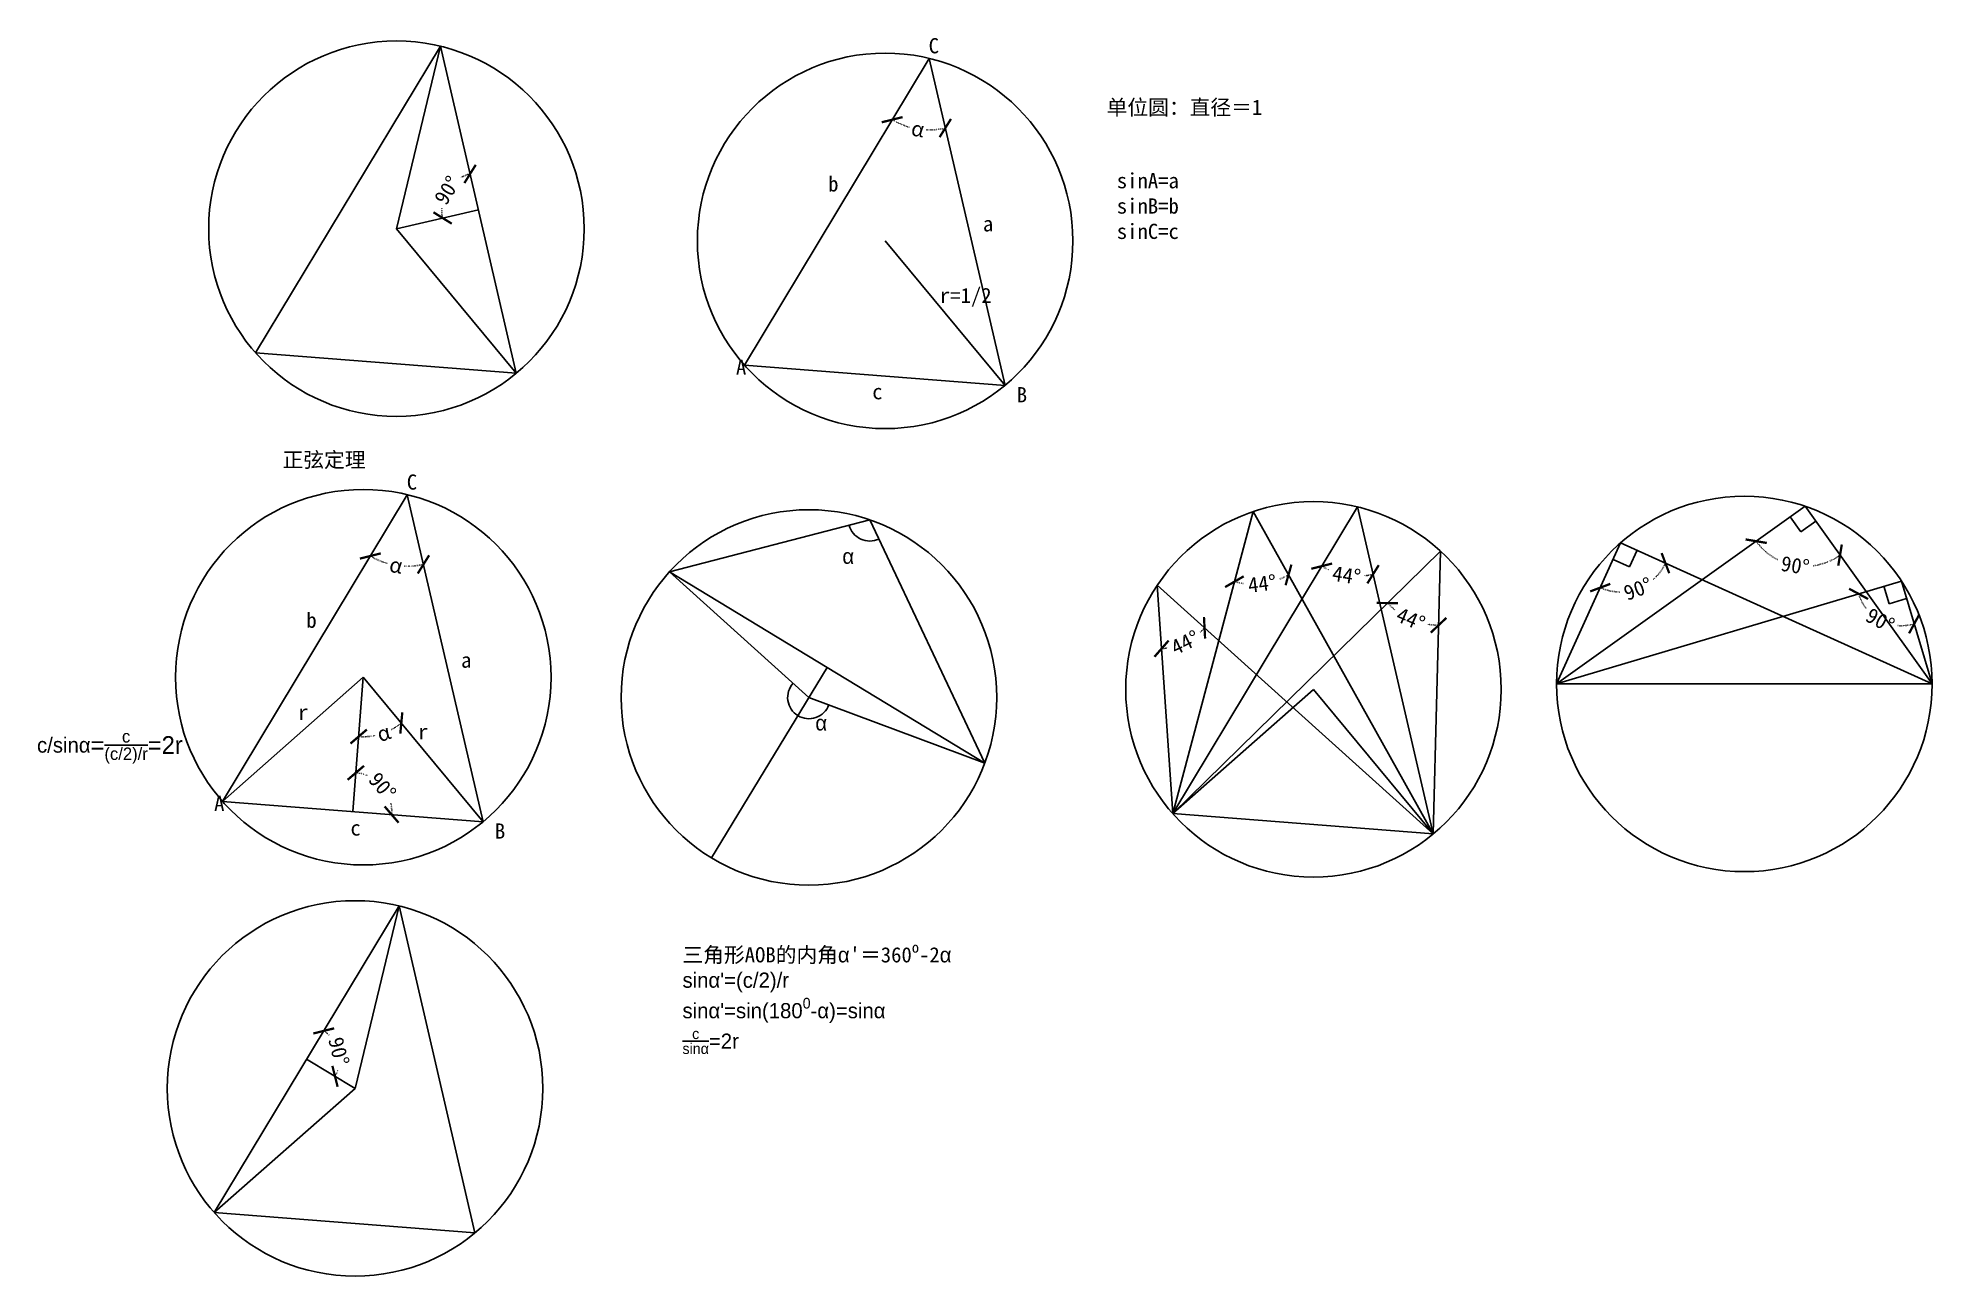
# Model space of a CAD drawing. Header units: millimetres. Extents: x 1883 to 2506, y 912 to 1319.
import ezdxf

# ---------------------------------------------------------------- set-up
doc = ezdxf.new("R2010")
doc.units = ezdxf.units.MM
doc.header["$LTSCALE"] = 0.1
doc.linetypes.add('ACAD_ISO07W100', pattern=[3, 0, -3])
doc.styles.get("Standard").update_dxf_attribs({"font": ''})
doc.styles.add('w', font='', dxfattribs={"height": 5})
doc.styles.get('Standard').set_extended_font_data('SimSun')
doc.styles.get('w').set_extended_font_data('SimSun')
doc.dimstyles.new('w', dxfattribs={"dimscale": 2, "dimtxt": 2.5, "dimasz": 2.5, "dimexe": 1.25, "dimexo": 0.625, "dimtad": 0, "dimtxsty": 'Standard', "dimblk": 'ARCHTICK', "dimcen": 2.5, "dimclrd": 5, "dimclre": 5, "dimadec": 0, "dimazin": 0, "dimtfac": 1, "dimtmove": 0, "dimatfit": 3, "dimfxl": 1, "dimarcsym": 0})

# ---------------------------------------------------------------- blocks, each defined once
blk = doc.blocks.new('_ArchTick')
at = {"color": 0, "linetype": 'ByBlock', "const_width": 0.15}
blk.add_lwpolyline([(-0.5, -0.5), (0.5, 0.5)], dxfattribs=at)
blk = doc.blocks.new('*D4')
at = {"color": 5, "linetype": 'ACAD_ISO07W100', "lineweight": -2}
for start, end in [(238.94461, 254.15904), (267.85132, 283.06575)]:
    blk.add_arc((2004.19, 1168.55), 23.54, start, end, dxfattribs=at)
at = {"layer": 'Defpoints', "color": 0}
for p in [(2004.19, 1168.55), (2004.19, 1168.55), (1997.56, 1145.96), (1943.44, 1067.66), (2029.15, 1061)]:
    blk.add_point(p, dxfattribs=at)
at = {"color": 5, "lineweight": -2, "xscale": 5, "yscale": 5, "zscale": 5}
for p, rotation in [((1992.05, 1148.39), 148.9446119165761), ((2009.51, 1145.62), 13.065749127012)]:
    blk.add_blockref('_ArchTick', p, dxfattribs=dict(at, rotation=rotation))
at = {"color": 0, "insert": (2000.51, 1145.3), "char_height": 5, "attachment_point": 5, "rotation": 351.00518}
blk.add_mtext('α', dxfattribs=at)
blk = doc.blocks.new('*D8')
at = {"color": 5, "linetype": 'ACAD_ISO07W100', "lineweight": -2}
for start, end in [(298.24739, 309.6733), (265.55216, 281.77183)]:
    blk.add_arc((1989.73, 1108.52), 19.58, start, end, dxfattribs=at)
at = {"layer": 'Defpoints', "color": 0}
for p in [(1989.73, 1108.52), (1989.73, 1108.52), (1993.22, 1089.25), (1986.29, 1064.33), (2029.15, 1061)]:
    blk.add_point(p, dxfattribs=at)
at = {"color": 5, "lineweight": -2, "xscale": 5, "yscale": 5, "zscale": 5}
for p, rotation in [((2002.23, 1093.45), 39.67330205608155), ((1988.21, 1089), 175.5521648456456)]:
    blk.add_blockref('_ArchTick', p, dxfattribs=dict(at, rotation=rotation))
at = {"color": 0, "insert": (1996.43, 1090.12), "char_height": 5, "attachment_point": 5, "rotation": 20.00961}
blk.add_mtext('α', dxfattribs=at)
blk = doc.blocks.new('*D12')
at = {"color": 5, "linetype": 'ACAD_ISO07W100', "lineweight": -2}
for start, end in [(224.44965, 232.35893), (260.6615, 268.57079)]:
    blk.add_arc((2343.93, 1150.02), 24.43, start, end, dxfattribs=at)
at = {"layer": 'Defpoints', "color": 0}
for p in [(2343.93, 1150.02), (2343.93, 1150.02), (2331.4, 1129.05), (2255.89, 1063.67), (2341.6, 1057)]:
    blk.add_point(p, dxfattribs=at)
at = {"color": 5, "lineweight": -2, "xscale": 5, "yscale": 5, "zscale": 5}
for p, rotation in [((2326.49, 1132.91), 134.4496487941055), ((2343.32, 1125.6), 358.5707860045409)]:
    blk.add_blockref('_ArchTick', p, dxfattribs=dict(at, rotation=rotation))
at = {"color": 0, "insert": (2334.19, 1127.62), "char_height": 5, "attachment_point": 5, "rotation": 336.51022}
blk.add_mtext('44°', dxfattribs=at)
blk = doc.blocks.new('*D13')
at = {"color": 5, "linetype": 'ACAD_ISO07W100', "lineweight": -2}
for start, end in [(238.94461, 245.79964), (276.21072, 283.06575)]:
    blk.add_arc((2316.64, 1164.55), 22.77, start, end, dxfattribs=at)
at = {"layer": 'Defpoints', "color": 0}
for p in [(2316.64, 1164.55), (2316.64, 1164.55), (2310.24, 1142.7), (2255.89, 1063.67), (2341.6, 1057)]:
    blk.add_point(p, dxfattribs=at)
at = {"color": 5, "lineweight": -2, "xscale": 5, "yscale": 5, "zscale": 5}
for p, rotation in [((2304.9, 1145.04), 148.9446119165761), ((2321.79, 1142.37), 13.06574912701224)]:
    blk.add_blockref('_ArchTick', p, dxfattribs=dict(at, rotation=rotation))
at = {"color": 0, "insert": (2313.08, 1142.06), "char_height": 5, "attachment_point": 5, "rotation": 351.00518}
blk.add_mtext('44°', dxfattribs=at)
blk = doc.blocks.new('*D14')
at = {"color": 5, "linetype": 'ACAD_ISO07W100', "lineweight": -2}
for start, end in [(291.64811, 299.21514), (255.094, 262.66103)]:
    blk.add_arc((2282.33, 1162.99), 23.86, start, end, dxfattribs=at)
at = {"layer": 'Defpoints', "color": 0}
for p in [(2282.33, 1162.99), (2282.33, 1162.99), (2282.25, 1139.12), (2255.89, 1063.67), (2341.6, 1057)]:
    blk.add_point(p, dxfattribs=at)
at = {"color": 5, "lineweight": -2, "xscale": 5, "yscale": 5, "zscale": 5}
for p, rotation in [((2276.19, 1139.93), 165.0939997345913), ((2293.98, 1142.16), 29.21513694502742)]:
    blk.add_blockref('_ArchTick', p, dxfattribs=dict(at, rotation=rotation))
at = {"color": 0, "insert": (2285.31, 1139.31), "char_height": 5, "attachment_point": 5, "rotation": 7.15457}
blk.add_mtext('44°', dxfattribs=at)
blk = doc.blocks.new('*D15')
at = {"color": 5, "linetype": 'ACAD_ISO07W100', "lineweight": -2}
for start, end in [(312.50209, 317.98489), (273.86375, 279.34655)]:
    blk.add_arc((2250.82, 1138.78), 20.93, start, end, dxfattribs=at)
at = {"layer": 'Defpoints', "color": 0}
for p in [(2250.82, 1138.78), (2250.82, 1138.78), (2257.49, 1118.94), (2255.89, 1063.67), (2341.6, 1057)]:
    blk.add_point(p, dxfattribs=at)
at = {"color": 5, "lineweight": -2, "xscale": 5, "yscale": 5, "zscale": 5}
for p, rotation in [((2266.37, 1124.77), 47.98488728880048), ((2252.23, 1117.9), 183.8637500783642)]:
    blk.add_blockref('_ArchTick', p, dxfattribs=dict(at, rotation=rotation))
at = {"color": 0, "insert": (2259.97, 1119.96), "char_height": 5, "attachment_point": 5, "rotation": 25.92432}
blk.add_mtext('44°', dxfattribs=at)
blk = doc.blocks.new('*D16')
at = {"color": 5, "linetype": 'ACAD_ISO07W100', "lineweight": -2}
for start, end in [(312.15759, 335.6299), (245.6299, 269.10221)]:
    blk.add_arc((2403.17, 1152.73), 16.2, start, end, dxfattribs=at)
at = {"layer": 'Defpoints', "color": 0}
for p in [(2403.17, 1152.73), (2403.17, 1152.73), (2404.76, 1136.61), (2382.15, 1106.31), (2505.63, 1106.31)]:
    blk.add_point(p, dxfattribs=at)
at = {"color": 5, "lineweight": -2, "xscale": 5, "yscale": 5, "zscale": 5}
for p, rotation in [((2417.93, 1146.04), 65.62989889885789), ((2396.49, 1137.97), 155.629898898858)]:
    blk.add_blockref('_ArchTick', p, dxfattribs=dict(at, rotation=rotation))
at = {"color": 0, "insert": (2408.88, 1137.57), "char_height": 5, "attachment_point": 5, "rotation": 20.6299}
blk.add_mtext('90°', dxfattribs=at)
blk = doc.blocks.new('*D17')
at = {"color": 5, "linetype": 'ACAD_ISO07W100', "lineweight": -2}
for start, end in [(215.56855, 243.06212), (278.07498, 305.56855)]:
    blk.add_arc((2463.85, 1164.74), 19.76, start, end, dxfattribs=at)
at = {"layer": 'Defpoints', "color": 0}
for p in [(2463.85, 1164.74), (2463.85, 1164.74), (2455.68, 1146.75), (2382.15, 1106.31), (2505.63, 1106.31)]:
    blk.add_point(p, dxfattribs=at)
at = {"color": 5, "lineweight": -2, "xscale": 5, "yscale": 5, "zscale": 5}
for p, rotation in [((2447.78, 1153.25), 125.5685528666708), ((2475.35, 1148.67), 35.56855286667108)]:
    blk.add_blockref('_ArchTick', p, dxfattribs=dict(at, rotation=rotation))
at = {"color": 0, "insert": (2460.61, 1145.25), "char_height": 5, "attachment_point": 5, "rotation": 350.56855}
blk.add_mtext('90°', dxfattribs=at)
blk = doc.blocks.new('*D18')
at = {"color": 5, "linetype": 'ACAD_ISO07W100', "lineweight": -2}
for start, end in [(196.60521, 217.73213), (265.47828, 286.60521)]:
    blk.add_arc((2495.55, 1140.13), 14.69, start, end, dxfattribs=at)
at = {"layer": 'Defpoints', "color": 0}
for p in [(2495.55, 1140.13), (2495.55, 1140.13), (2485.46, 1129.46), (2382.15, 1106.31), (2505.63, 1106.31)]:
    blk.add_point(p, dxfattribs=at)
at = {"color": 5, "lineweight": -2, "xscale": 5, "yscale": 5, "zscale": 5}
for p, rotation in [((2481.47, 1135.93), 106.6052054950897), ((2499.74, 1126.05), 16.60520549508869)]:
    blk.add_blockref('_ArchTick', p, dxfattribs=dict(at, rotation=rotation))
at = {"color": 0, "insert": (2488.56, 1127.21), "char_height": 5, "attachment_point": 5, "rotation": 331.60521}
blk.add_mtext('90°', dxfattribs=at)
blk = doc.blocks.new('*D19')
at = {"color": 5, "linetype": 'ACAD_ISO07W100', "lineweight": -2}
for start, end in [(47.07325, 58.94461), (328.94461, 340.81598)]:
    blk.add_arc((1971.11, 982.86), 10.88, start, end, dxfattribs=at)
at = {"layer": 'Defpoints', "color": 0}
for p in [(2001.48, 1033.3), (1971.11, 982.86), (1981.98, 982.66), (1987.02, 973.28), (1940.73, 932.42)]:
    blk.add_point(p, dxfattribs=at)
at = {"color": 5, "lineweight": -2, "xscale": 5, "yscale": 5, "zscale": 5}
for p, rotation in [((1976.72, 992.18), 148.9446119165761), ((1980.42, 977.25), 238.9446119165765)]:
    blk.add_blockref('_ArchTick', p, dxfattribs=dict(at, rotation=rotation))
at = {"color": 0, "insert": (1981.66, 985.48), "char_height": 5, "attachment_point": 5, "rotation": 283.94461}
blk.add_mtext('90°', dxfattribs=at)
blk = doc.blocks.new('*D20')
at = {"color": 5, "linetype": 'ACAD_ISO07W100', "lineweight": -2}
for start, end in [(68.24691, 85.55216), (355.55216, 12.85742)]:
    blk.add_arc((1986.29, 1064.33), 12.79, start, end, dxfattribs=at)
at = {"layer": 'Defpoints', "color": 0}
for p in [(1989.73, 1108.52), (1943.44, 1067.66), (1997.83, 1069.85), (1986.29, 1064.33), (2029.15, 1061)]:
    blk.add_point(p, dxfattribs=at)
at = {"color": 5, "lineweight": -2, "xscale": 5, "yscale": 5, "zscale": 5}
for p, rotation in [((1987.28, 1077.08), 175.5521648456459), ((1999.04, 1063.34), 265.5521648456453)]:
    blk.add_blockref('_ArchTick', p, dxfattribs=dict(at, rotation=rotation))
at = {"color": 0, "insert": (1996.01, 1072.65), "char_height": 5, "attachment_point": 5, "rotation": 310.55216}
blk.add_mtext('90°', dxfattribs=at)
blk = doc.blocks.new('*D21')
at = {"color": 5, "linetype": 'ACAD_ISO07W100', "lineweight": -2}
for start, end in [(103.06575, 118.5413), (177.5902, 193.06575)]:
    blk.add_arc((2027.56, 1262.29), 12.06, start, end, dxfattribs=at)
at = {"layer": 'Defpoints', "color": 0}
for p in [(2015.08, 1316.06), (2019.33, 1271.1), (2027.56, 1262.29), (2000.63, 1256.04), (2040.04, 1208.51)]:
    blk.add_point(p, dxfattribs=at)
at = {"color": 5, "lineweight": -2, "xscale": 5, "yscale": 5, "zscale": 5}
for p, rotation in [((2024.84, 1274.04), 13.06574912701208), ((2015.81, 1259.56), 283.0657491270117)]:
    blk.add_blockref('_ArchTick', p, dxfattribs=dict(at, rotation=rotation))
at = {"color": 0, "insert": (2017.33, 1268.67), "char_height": 5, "attachment_point": 5, "rotation": 58.06575}
blk.add_mtext('90°', dxfattribs=at)
blk = doc.blocks.new('*D22')
at = {"color": 5, "linetype": 'ACAD_ISO07W100', "lineweight": -2}
for start, end in [(238.94461, 254.15904), (267.85132, 283.06575)]:
    blk.add_arc((2175.79, 1312.05), 23.54, start, end, dxfattribs=at)
at = {"layer": 'Defpoints', "color": 0}
for p in [(2175.79, 1312.05), (2175.79, 1312.05), (2169.17, 1289.47), (2115.04, 1211.17), (2200.75, 1204.5)]:
    blk.add_point(p, dxfattribs=at)
at = {"color": 5, "lineweight": -2, "xscale": 5, "yscale": 5, "zscale": 5}
for p, rotation in [((2163.65, 1291.89), 148.9446119165762), ((2181.11, 1289.13), 13.065749127012)]:
    blk.add_blockref('_ArchTick', p, dxfattribs=dict(at, rotation=rotation))
at = {"color": 0, "insert": (2172.11, 1288.81), "char_height": 5, "attachment_point": 5, "rotation": 351.00518}
blk.add_mtext('α', dxfattribs=at)

msp = doc.modelspace()

# ---------------------------------------------------------------- linework, layer by layer
for p, q in [((2015.085, 1316.064), (1954.335, 1215.181)), ((2015.085, 1316.064), (2000.627, 1256.037)), ((2040.045, 1208.514), (2015.085, 1316.064)), ((2175.792, 1312.052), (2115.042, 1211.168)), ((2200.752, 1204.501), (2175.792, 1312.052)), ((2000.627, 1256.037), (2027.565, 1262.289)), ((2000.627, 1256.037), (2040.045, 1208.514)), ((2161.334, 1252.025), (2200.752, 1204.501)), ((1954.335, 1215.181), (2040.045, 1208.514)), ((2115.042, 1211.168), (2200.752, 1204.501)), ((2004.187, 1168.548), (1943.437, 1067.665)), ((2029.147, 1060.998), (2004.187, 1168.548)), ((2090.434, 1143.23), (2156.268, 1160.282)), ((2156.268, 1160.282), (2194.1, 1080.226)), ((2316.644, 1164.549), (2255.895, 1063.666)), ((2282.333, 1162.987), (2255.895, 1063.666)), ((2341.604, 1056.999), (2282.333, 1162.987)), ((2341.604, 1056.999), (2316.644, 1164.549)), ((2463.851, 1164.74), (2382.146, 1106.312)), ((2462.46, 1156.369), (2458.97, 1161.25)), ((2467.341, 1159.859), (2462.46, 1156.369)), ((2505.632, 1106.312), (2463.851, 1164.74)), ((2403.171, 1152.726), (2382.146, 1106.312)), ((2505.632, 1106.312), (2403.171, 1152.726)), ((2255.895, 1063.666), (2343.925, 1150.021)), ((2343.925, 1150.021), (2341.604, 1056.999)), ((2406.16, 1144.785), (2400.695, 1147.261)), ((2408.636, 1150.251), (2406.16, 1144.785)), ((2090.434, 1143.23), (2194.1, 1080.226)), ((2090.434, 1143.23), (2136.273, 1101.866)), ((2495.547, 1140.13), (2382.146, 1106.312)), ((2505.632, 1106.312), (2495.547, 1140.13)), ((2341.604, 1056.999), (2250.821, 1138.784)), ((2250.821, 1138.784), (2255.895, 1063.666)), ((2491.512, 1132.666), (2489.797, 1138.415)), ((2497.262, 1134.38), (2491.512, 1132.666)), ((2104.206, 1049.103), (2142.267, 1111.728)), ((1989.729, 1108.522), (1943.437, 1067.665)), ((1989.729, 1108.522), (1986.292, 1064.331)), ((1989.729, 1108.522), (2029.147, 1060.998)), ((2382.146, 1106.312), (2505.632, 1106.312)), ((2136.273, 1101.866), (2194.1, 1080.226)), ((1943.437, 1067.665), (2029.147, 1060.998)), ((2255.895, 1063.666), (2341.604, 1056.999)), ((2001.48, 1033.302), (1940.73, 932.419)), ((2001.48, 1033.302), (1987.022, 973.275)), ((2026.44, 925.752), (2001.48, 1033.302)), ((1987.022, 973.275), (1971.105, 982.86)), ((1987.022, 973.275), (1940.73, 932.419)), ((1940.73, 932.419), (2026.44, 925.752))]:
    msp.add_line(p, q)
at = {"color": 5}
for q in [(2255.895, 1063.666), (2341.604, 1056.999)]:
    msp.add_line((2302.187, 1104.523), q, dxfattribs=at)
for centre in [(2000.627, 1256.037), (2161.334, 1252.025), (1989.729, 1108.522), (2302.187, 1104.523), (2443.889, 1106.312), (2136.273, 1101.866), (1987.022, 973.275)]:
    msp.add_circle(centre, 61.743)
for centre, start, end in [((2156.268, 1160.282), 194.521728, 295.294326), ((2136.273, 1101.866), 238.710674, 339.483271)]:
    msp.add_arc(centre, 7, start, end, dxfattribs=at)
msp.add_arc((2136.273, 1101.866), 7, 137.938076, 238.710674)

# ---------------------------------------------------------------- texts
at = {"style": 'w'}
for s, p in [('C', (2175.628, 1313.715)), ('b', (2142.604, 1268.269)), ('a', (2193.489, 1255.14)), ('r=1/2', (2179.335, 1231.576)), ('A', (2112.275, 1208.011)), ('c', (2157.094, 1199.932)), ('B', (2204.609, 1198.922)), ('C', (2004.023, 1170.211)), ('b', (1970.999, 1124.765)), ('a', (2021.883, 1111.637)), ('r', (1968.303, 1094.468)), ('r', (2007.73, 1088.072)), ('A', (1940.67, 1064.508)), ('c', (1985.489, 1056.428)), ('B', (2033.004, 1055.419))]:
    msp.add_text(s, height=5, dxfattribs=at).set_placement(p)
at = {"char_height": 5, "attachment_point": 1, "style": 'w'}
for s, insert, width in [('单位圆：直径＝1', (2234.182, 1298.469), 72.90033), ('sinA=a\\PsinB=b\\PsinC=c', (2237.515, 1274.332), 75.81635), ('正弦定理', (1963.192, 1182.535), 69.90464), ('\\A1;{\\f·ÂËÎ|b0|i0|c134|p0;α}', (2147.284, 1150.801), 9.14671), ('\\A1;{\\f·ÂËÎ|b0|i0|c134|p0;c/sinα\\H1.167x;=\\H0.7x;\\Sc/(c\\/2)\\/r;\\H1.429x;=2r}', (1882.434, 1091.108), 61.322), ('\\A1;{\\f·ÂËÎ|b0|i0|c134|p0;α}', (2138.4, 1095.985), 9.14671), ("\\A1;三角形AOB的内角{\\f·ÂËÎ|b0|i0|c134|p0;α}'＝360{\\H0.7x;\\So^ ;}-2{\\f·ÂËÎ|b0|i0|c134|p0;α\\Psinα'=(c/2)/r\\Psinα'=sin(180\\H0.7x;\\S0^ ;\\H1.429x;-α)=sinα\\P\\H0.7x;\\Sc/sinα;\\H1.429x;=2r}", (2094.69, 1021.415), 168.67224)]:
    msp.add_mtext(s, dxfattribs=dict(at, insert=insert, width=width))

# ---------------------------------------------------------------- dimensions: what is measured, and where the dimension line sits
for base, line1, line2, picture, middle in [((2019.328, 1271.101), ((2040.045, 1208.514), (2015.085, 1316.064)), ((2000.627, 1256.037), (2027.565, 1262.289)), '*D21', (2017.328, 1268.669)), ((2310.235, 1142.7), ((2341.604, 1056.999), (2316.644, 1164.549)), ((2316.644, 1164.549), (2255.895, 1063.666)), '*D13', (2313.084, 1142.059)), ((2282.25, 1139.124), ((2341.604, 1056.999), (2282.333, 1162.987)), ((2282.333, 1162.987), (2255.895, 1063.666)), '*D14', (2285.305, 1139.309)), ((2455.677, 1146.748), ((2505.632, 1106.312), (2463.851, 1164.74)), ((2463.851, 1164.74), (2382.146, 1106.312)), '*D17', (2460.612, 1145.246)), ((2404.76, 1136.605), ((2505.632, 1106.312), (2403.171, 1152.726)), ((2403.171, 1152.726), (2382.146, 1106.312)), '*D16', (2408.878, 1137.566)), ((2331.401, 1129.048), ((2343.925, 1150.021), (2341.604, 1056.999)), ((2255.895, 1063.666), (2343.925, 1150.021)), '*D12', (2334.189, 1127.618)), ((2485.456, 1129.457), ((2505.632, 1106.312), (2495.547, 1140.13)), ((2495.547, 1140.13), (2382.146, 1106.312)), '*D18', (2488.562, 1127.209)), ((2257.488, 1118.942), ((2341.604, 1056.999), (2250.821, 1138.784)), ((2250.821, 1138.784), (2255.895, 1063.666)), '*D15', (2259.973, 1119.958)), ((1997.831, 1069.848), ((1943.437, 1067.665), (2029.147, 1060.998)), ((1989.729, 1108.522), (1986.292, 1064.331)), '*D20', (1996.01, 1072.647)), ((1981.98, 982.66), ((1987.022, 973.275), (1971.105, 982.86)), ((2001.48, 1033.302), (1940.73, 932.419)), '*D19', (1981.661, 985.481))]:
    dim = msp.add_angular_dim_2l(base=base, line1=line1, line2=line2, dimstyle='w')
    dim.commit()
    dim.dimension.update_dxf_attribs({"geometry": picture, "text_midpoint": middle})
for base, line1, line2, picture, middle in [((2169.167, 1289.467), ((2175.792, 1312.052), (2115.042, 1211.168)), ((2200.752, 1204.501), (2175.792, 1312.052)), '*D22', (2172.112, 1288.805)), ((1997.562, 1145.964), ((2004.187, 1168.548), (1943.437, 1067.665)), ((2029.147, 1060.998), (2004.187, 1168.548)), '*D4', (2000.507, 1145.302))]:
    dim = msp.add_angular_dim_2l(base=base, line1=line1, line2=line2, text='α', dimstyle='w')
    dim.commit()
    dim.dimension.update_dxf_attribs({"geometry": picture, "text_midpoint": middle})
dim = msp.add_angular_dim_2l(base=(1993.217, 1089.254), line1=((1989.729, 1108.522), (2029.147, 1060.998)), line2=((1989.729, 1108.522), (1986.292, 1064.331)), text='α', dimstyle='w')
dim.commit()
dim.dimension.update_dxf_attribs({"geometry": '*D8', "text_midpoint": (1996.429, 1090.123), "dimtype": 162})

doc.saveas('drawing.dxf')
